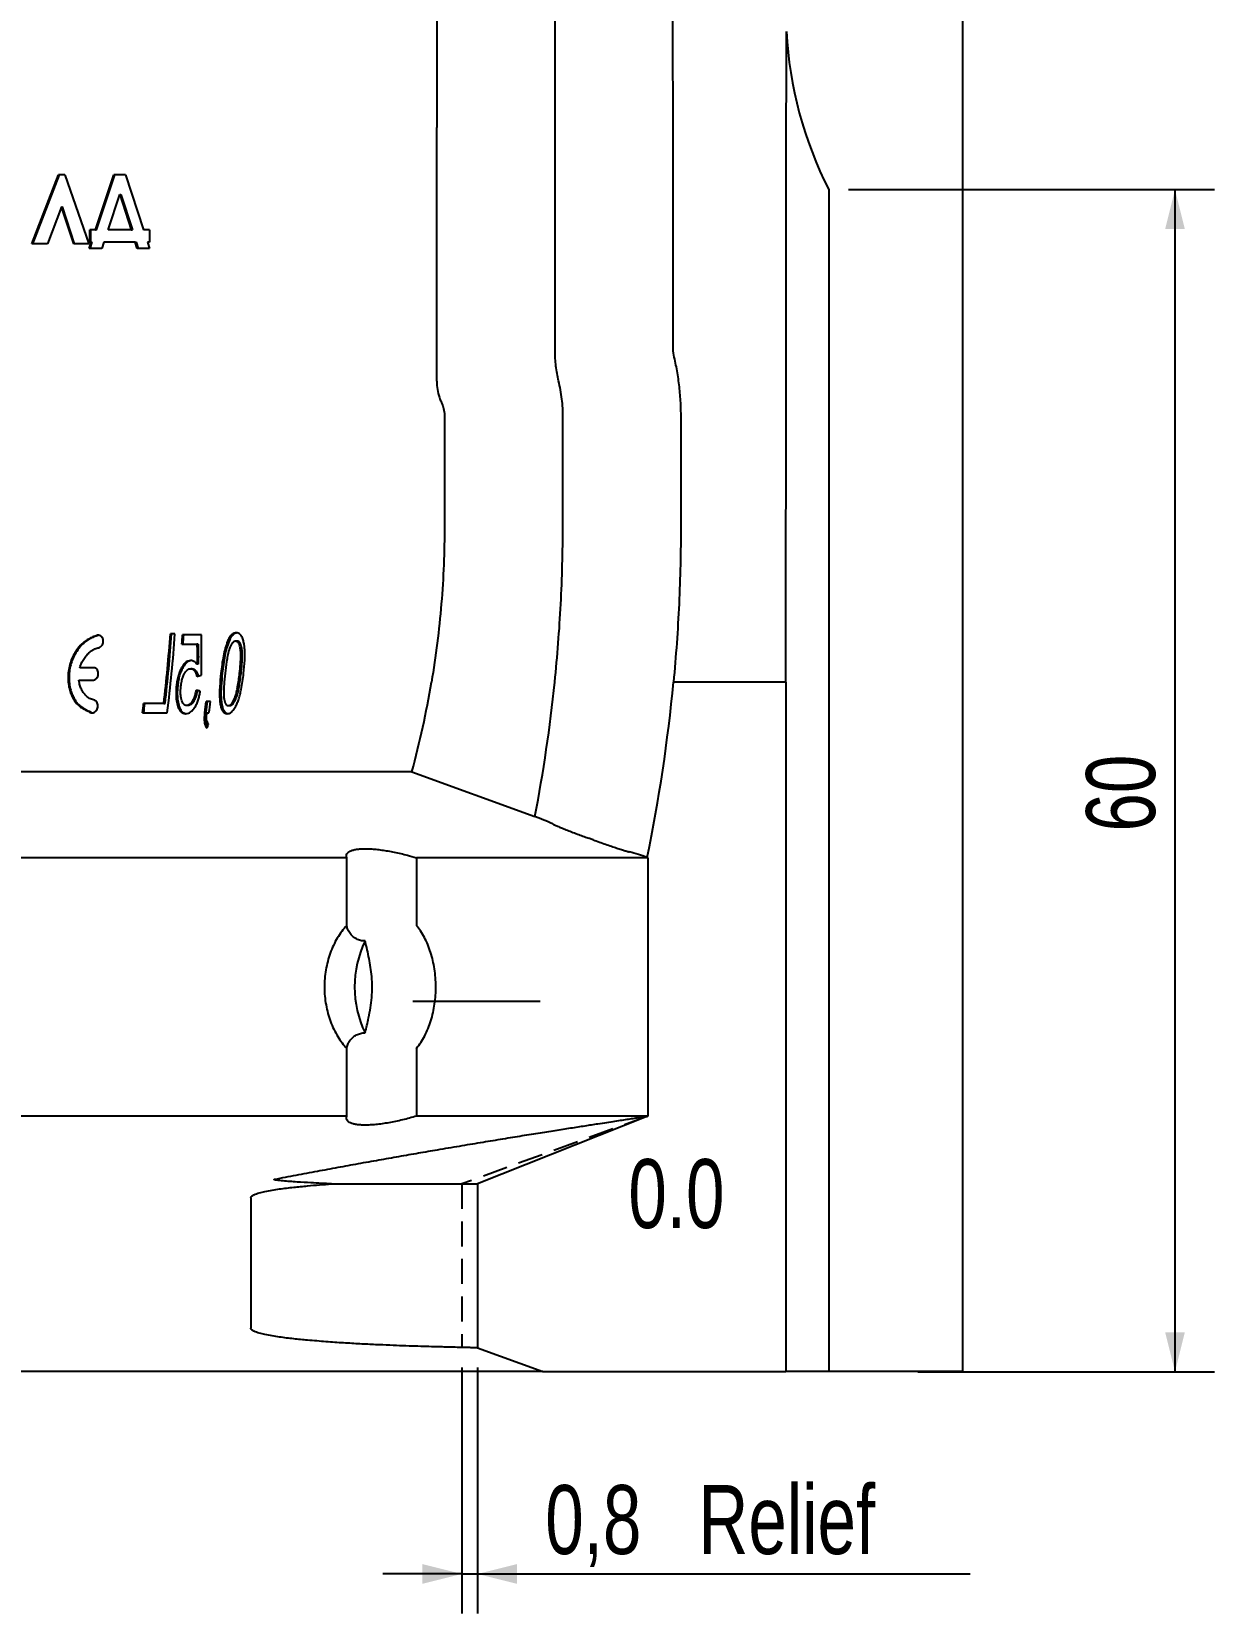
# Model space of a CAD drawing. Header units: millimetres. Extents: x 8 to 862, y 8 to 585.
# Drawn here: x 132.1 to 192.1, y 160.8 to 241.1 of the extents above; entities that cross this region are included whole.
import ezdxf

# ---------------------------------------------------------------- set-up
doc = ezdxf.new("R2010")
doc.units = ezdxf.units.MM
doc.linetypes.add('HIDDEN', pattern=[1.905, 1.27, -0.635])
for name, color, linetype in [('DIMENSIONS', 2, 'Continuous'), ('HIDDEN', 3, 'HIDDEN'), ('TEXT', 2, 'Continuous')]:
    doc.layers.add(name, color=color, linetype=linetype)
doc.layers.add('OUTLINE', color=7, linetype='Continuous', lineweight=25)
doc.styles.add('SLDTEXTSTYLE0', font='TXT', dxfattribs={"width": 0.75})
doc.dimstyles.new('SLDDIMSTYLE2', dxfattribs={"dimtxt": 3.5, "dimasz": 2, "dimexe": 0, "dimexo": 0.0625, "dimgap": 0.875, "dimtad": 1, "dimrnd": 1e-09, "dimzin": 12, "dimdsep": 46, "dimtxsty": 'SLDTEXTSTYLE0', "dimsah": 1, "dimcen": 0.09, "dimadec": 0, "dimazin": 3, "dimtfac": 1, "dimtofl": 0, "dimtmove": 0, "dimatfit": 3, "dimfxl": 0, "dimfrac": 2, "dimtolj": 1, "dimtzin": 12, "dimarcsym": 0})
doc.dimstyles.new('SLDDIMSTYLE21', dxfattribs={"dimtxt": 3.5, "dimasz": 2, "dimexe": 0, "dimexo": 0.0625, "dimgap": 0.875, "dimtad": 1, "dimdec": 1, "dimrnd": 1e-09, "dimdsep": 46, "dimtxsty": 'SLDTEXTSTYLE0', "dimsah": 1, "dimcen": 0.09, "dimadec": 0, "dimazin": 2, "dimtfac": 1, "dimtdec": 1, "dimtmove": 0, "dimatfit": 0, "dimfxl": 0, "dimfrac": 2, "dimtolj": 1, "dimtzin": 12, "dimarcsym": 0})

# ---------------------------------------------------------------- blocks, each defined once
blk = doc.blocks.new('_D_48')
at = {"layer": 'DIMENSIONS'}
for p, q in [((153.909, 173.296), (153.909, 160.818)), ((154.709, 173.296), (154.709, 160.818)), ((153.909, 162.818), (149.909, 162.818)), ((153.909, 162.818), (154.709, 162.818)), ((154.709, 162.818), (179.714, 162.818))]:
    blk.add_line(p, q, dxfattribs=at)
for points in [[(153.909, 162.818), (151.909, 163.318), (151.909, 162.318)], [(154.709, 162.818), (156.709, 162.318), (156.709, 163.318)]]:
    blk.add_solid(points, dxfattribs=at)
at = {"layer": 'DIMENSIONS', "char_height": 3.5, "attachment_point": 1, "style": 'SLDTEXTSTYLE0'}
for s, insert in [('0,8', (158.147, 167.33)), ('Relief', (165.921, 167.33))]:
    blk.add_mtext(s, dxfattribs=dict(at, insert=insert))
blk = doc.blocks.new('_D_56')
at = {"layer": 'DIMENSIONS'}
for p, q in [((173.543, 233.087), (192.115, 233.087)), ((190.115, 233.087), (190.115, 173.087)), ((177.063, 173.087), (192.115, 173.087))]:
    blk.add_line(p, q, dxfattribs=at)
for points in [[(190.115, 233.087), (189.615, 231.087), (190.615, 231.087)], [(190.115, 173.087), (190.615, 175.087), (189.615, 175.087)]]:
    blk.add_solid(points, dxfattribs=at)
at = {"layer": 'DIMENSIONS', "insert": (185.603, 200.501), "char_height": 3.5, "attachment_point": 1, "rotation": 90, "style": 'SLDTEXTSTYLE0'}
blk.add_mtext('60', dxfattribs=at)

msp = doc.modelspace()

# ---------------------------------------------------------------- linework, layer by layer
at = {"layer": 'HIDDEN'}
for p, q in [((163.35918, 186.05678), (153.90918, 182.61726)), ((153.90918, 182.61726), (153.90918, 174.29608))]:
    msp.add_line(p, q, dxfattribs=at)
at = {"layer": 'OUTLINE'}
for p, q in [((179.33425, 429.83342), (179.33425, 173.08726)), ((132.08577, 230.33726), (133.44399, 233.83726)), ((132.12682, 230.33726), (133.48882, 233.83726)), ((133.76032, 233.83726), (133.44399, 233.83726)), ((133.76032, 233.83726), (134.97721, 230.33726)), ((135.31131, 231.05198), (136.24346, 233.83726)), ((135.36134, 231.05198), (136.29609, 233.83726)), ((136.84035, 233.83726), (136.24346, 233.83726)), ((136.84035, 233.83726), (137.74348, 231.05198)), ((152.63416, 223.35935), (152.63412, 234.03726)), ((135.94926, 231.05198), (136.54283, 232.84209)), ((136.54283, 232.84209), (137.12914, 231.05198)), ((136.54283, 232.84209), (136.5963, 232.84209)), ((136.5963, 232.84209), (137.18424, 231.05198)), ((172.543, 233.08726), (172.543, 173.08726)), ((133.59346, 232.20972), (132.87185, 230.33726)), ((134.20721, 230.33726), (133.59346, 232.20972)), ((133.59346, 232.20972), (133.63871, 232.20972)), ((134.25417, 230.33726), (133.63871, 232.20972)), ((135.31131, 231.05198), (135.02983, 231.05198)), ((135.02983, 230.42083), (135.02983, 231.05198)), ((135.07908, 230.42083), (135.07908, 231.05198)), ((135.31131, 231.05198), (135.36134, 231.05198)), ((137.12914, 231.05198), (135.94926, 231.05198)), ((137.12914, 231.05198), (137.18424, 231.05198)), ((138.04721, 231.05198), (137.74348, 231.05198)), ((138.04721, 231.05198), (138.04721, 230.42083)), ((132.87185, 230.33726), (132.08577, 230.33726)), ((134.97721, 230.33726), (134.20721, 230.33726)), ((134.98966, 230.10227), (135.09776, 230.42083)), ((135.63147, 230.10227), (134.98966, 230.10227)), ((135.09776, 230.42083), (135.02983, 230.42083)), ((135.03879, 230.10227), (135.1472, 230.42083)), ((135.09776, 230.42083), (135.1472, 230.42083)), ((135.73828, 230.42083), (135.63147, 230.10227)), ((137.33409, 230.42083), (135.73828, 230.42083)), ((137.43718, 230.10227), (137.33409, 230.42083)), ((137.33409, 230.42083), (137.38976, 230.42083)), ((137.49314, 230.10227), (137.38976, 230.42083)), ((138.04721, 230.10227), (137.43718, 230.10227)), ((137.94557, 230.42083), (138.04721, 230.10227)), ((138.04721, 230.42083), (137.94557, 230.42083)), ((164.62246, 224.90177), (164.63679, 224.78181)), ((153.03417, 221.53726), (153.03418, 216.03726)), ((135.41285, 210.46402), (135.46427, 210.46402)), ((139.34917, 210.53726), (139.11338, 210.53726)), ((140.68851, 210.48531), (139.73481, 210.48531)), ((139.69888, 210.01778), (140.46526, 210.01778)), ((140.53125, 210.01778), (140.46526, 210.01778)), ((142.09153, 210.16713), (142.02116, 210.16713)), ((142.43622, 210.17362), (142.50776, 210.17362)), ((135.2185, 208.82065), (134.52046, 208.82065)), ((140.22025, 208.77102), (140.15459, 208.77102)), ((140.53344, 208.99343), (140.46698, 208.99343)), ((134.47074, 208.18064), (135.16676, 208.18064)), ((170.35918, 208.08726), (164.65699, 208.08726)), ((170.35918, 208.08726), (170.35918, 173.08726)), ((139.48619, 207.89927), (139.4222, 207.89927)), ((135.09374, 206.53726), (135.14584, 206.53726)), ((137.70271, 206.53726), (138.95528, 206.53726)), ((138.78031, 207.00479), (137.7566, 207.00479)), ((138.78031, 207.00479), (138.84296, 207.00479)), ((140.02015, 206.9009), (139.95401, 206.9009)), ((141.15157, 207.10869), (140.93475, 207.10869)), ((140.96738, 206.53726), (141.07523, 206.53726)), ((142.05482, 206.9009), (142.12711, 206.9009)), ((151.37801, 203.53726), (83.34036, 203.53726)), ((151.37801, 203.53726), (157.62191, 201.26466)), ((160.57525, 200.08481), (160.33636, 200.17117)), ((148.06513, 199.17647), (119.86605, 199.17647)), ((148.06513, 195.73361), (148.06513, 199.17647)), ((151.61038, 199.17647), (151.61038, 195.73361)), ((163.35918, 199.17647), (151.61038, 199.17647)), ((163.32639, 199.18841), (163.35918, 199.17647)), ((163.35918, 199.17647), (163.35918, 186.05678)), ((157.88418, 191.8852), (151.42739, 191.8852)), ((148.06513, 186.05678), (148.06513, 189.49963)), ((151.61038, 189.49963), (151.61038, 186.05678)), ((148.06513, 186.05678), (119.86605, 186.05678)), ((163.35918, 186.05678), (151.61038, 186.05678)), ((163.35918, 186.05678), (154.70918, 182.61726)), ((147.28932, 182.61726), (154.70918, 182.61726)), ((154.70918, 182.61726), (154.70918, 174.29608)), ((143.20394, 181.91705), (143.20394, 175.28746)), ((154.70918, 174.29608), (158.0304, 173.08726)), ((158.0304, 173.08726), (76.68797, 173.08726)), ((158.0304, 173.08726), (170.35918, 173.08726)), ((172.543, 173.08726), (170.35918, 173.08726)), ((179.33425, 173.08726), (172.543, 173.08726))]:
    msp.add_line(p, q, dxfattribs=at)
at = {"layer": 'OUTLINE', "flags": 128}
msp.add_lwpolyline([(152.63412, 234.03726), (152.63412, 234.63815), (152.63412, 235.23905), (152.63412, 236.23726)], dxfattribs=at)
at = {"layer": 'OUTLINE'}
for centre, radius, start, end in [((190.35918, 242.17482), 20, 183.0573633, 207.0249267), ((62.97121, 215.93456), 76.33323, 353.2819221, 355.945396), ((62.85974, 215.93569), 76.50628, 353.2963392, 355.9537378), ((64.10705, 215.92707), 75.43491, 352.849522, 355.9027353), ((65.11845, 215.98453), 74.81873, 355.4258346, 355.784924), ((65.05576, 215.98175), 74.94459, 355.4356695, 355.7941512), ((105.03418, 216.03726), 48, 344.9052129, 350.4664561), ((81.06604, 216.03726), 77.96815, 349.0781656, 354.147681), ((81.06604, 216.03726), 83.96815, 348.4245773, 354.5671691), ((59.30896, 215.81019), 78.94029, 353.2540199, 353.595607), ((58.70603, 215.86704), 79.60507, 353.2694183, 353.6081433), ((72.63558, 215.85905), 68.85743, 352.2297342, 352.699142), ((72.59254, 215.85428), 68.96784, 352.2462483, 352.7148872), ((73.46897, 215.85975), 68.246, 352.1487719, 352.632778), ((153.81252, 192.61662), 5.34571, 154.1377575, 205.8622425)]:
    msp.add_arc(centre, radius, start, end, dxfattribs=at)
for centre, ratio, start_param, end_param in [((-9102.11416, 306.46034), 0.26794919, 4.71002918, 4.71301609), ((9425.38252, 306.46034), 0.26794919, 1.57016922, 1.57315612), ((-12409.0284, 306.46034), 0.36397023, 4.70954268, 4.71049809), ((-9101.71416, 306.46034), 0.26794919, 4.7097727, 4.70993184), ((9425.78252, 306.46034), 0.26794919, 1.57325347, 1.57341261)]:
    msp.add_ellipse(centre, major_axis=(0, 34561.72333), ratio=ratio, start_param=start_param, end_param=end_param, dxfattribs=at)
for points, knots in [([(152.63394, 329.35441), (152.63392, 317.59607), (152.63388, 294.07939), (152.634, 263.04033), (152.63408, 243.75963), (152.63412, 236.23726)], [0, 0, 0, 0, 0.37882373, 0.757647859, 1, 1, 1, 1]), ([(158.82583, 223.3803), (158.79819, 223.50435), (158.74291, 223.75246), (158.68799, 224.13175), (158.65227, 224.51515), (158.64803, 224.7729), (158.64591, 224.90177)], [0, 0, 0, 0, 0.2482473, 0.49649165, 0.74824574, 1, 1, 1, 1]), ([(164.63679, 224.78181), (164.69607, 224.5173), (164.81461, 223.98828), (164.93278, 223.17947), (165.01, 222.36185), (165.01975, 221.81212), (165.02463, 221.53726)], [0, 0, 0, 0, 0.24824316, 0.49648859, 0.74824353, 1, 1, 1, 1]), ([(152.63416, 223.35935), (152.64099, 223.22088), (152.65485, 222.93993), (152.74638, 222.5886), (152.8331, 222.38486), (152.86405, 222.31217)], [0, 0, 0, 0, 0.384647021, 0.780449118, 1, 1, 1, 1]), ([(159.04374, 221.53726), (159.04125, 221.69119), (159.03626, 221.99907), (158.99381, 222.46137), (158.92757, 222.92308), (158.85974, 223.22789), (158.82583, 223.3803)], [0, 0, 0, 0, 0.24824606, 0.49648892, 0.74824509, 1, 1, 1, 1]), ([(152.86405, 222.31217), (152.87157, 222.29545), (152.92112, 222.18533), (152.9915, 221.96926), (153.03047, 221.72293), (153.03337, 221.5774), (153.03417, 221.53726)], [0, 0, 0, 0, 0.068858864, 0.453478134, 0.84925983, 1, 1, 1, 1]), ([(153.03418, 216.03726), (153.02631, 215.37399), (153.01058, 214.04744), (152.88077, 212.05668), (152.6795, 210.06721), (152.474, 208.74724), (152.37125, 208.08726)], [0, 0, 0, 0, 0.24913338, 0.49826731, 0.74913375, 1, 1, 1, 1]), ([(158.62782, 208.08726), (158.69109, 208.74707), (158.81764, 210.06668), (158.94258, 212.05315), (159.02402, 214.04362), (159.03467, 215.37271), (159.04, 216.03726)], [0, 0, 0, 0, 0.249673, 0.49934662, 0.74967327, 1, 1, 1, 1]), ([(165.02836, 216.03726), (165.02435, 215.37453), (165.01631, 214.04906), (164.94374, 212.06052), (164.83069, 210.07238), (164.71489, 208.74897), (164.65699, 208.08726)], [0, 0, 0, 0, 0.24971938, 0.49943876, 0.74971949, 1, 1, 1, 1]), ([(135.41285, 210.46402), (135.33488, 210.43795), (135.17888, 210.38576), (134.95055, 210.27967), (134.70905, 210.11848), (134.4741, 209.88181), (134.26657, 209.5911), (134.11113, 209.2832), (133.99961, 208.96479), (133.93271, 208.62644), (133.9138, 208.27641), (133.94514, 207.93172), (134.01668, 207.63427), (134.11227, 207.38647), (134.21942, 207.18581), (134.36297, 206.98933), (134.55556, 206.81848), (134.80813, 206.66661), (134.99174, 206.58345), (135.09374, 206.53726)], [0, 0, 0, 0, 0.0510436, 0.10212914, 0.15279392, 0.22247515, 0.29222659, 0.35259173, 0.41296797, 0.47765093, 0.54235671, 0.60772277, 0.67309176, 0.71875762, 0.76457457, 0.81013106, 0.86840563, 0.92689328, 1, 1, 1, 1]), ([(135.46427, 210.46402), (135.38583, 210.43785), (135.22888, 210.38548), (134.99918, 210.27881), (134.75652, 210.11681), (134.52068, 209.87911), (134.31272, 209.58742), (134.15725, 209.27866), (134.04614, 208.9599), (133.97992, 208.62161), (133.96178, 208.27222), (133.99383, 207.92842), (134.06586, 207.63195), (134.16177, 207.38503), (134.2691, 207.18515), (134.41278, 206.9893), (134.6054, 206.81891), (134.8587, 206.66688), (135.04308, 206.58365), (135.14584, 206.53726)], [0, 0, 0, 0, 0.05128727, 0.10261745, 0.15352283, 0.22336034, 0.29326469, 0.35365714, 0.41405875, 0.4785723, 0.54310762, 0.60823375, 0.67336286, 0.71886683, 0.76451997, 0.80991604, 0.8680921, 0.92648017, 1, 1, 1, 1]), ([(135.47376, 209.83574), (135.50517, 209.84722), (135.56541, 209.86924), (135.63809, 209.94374), (135.68842, 210.03645), (135.71248, 210.14494), (135.70509, 210.25667), (135.66541, 210.35665), (135.59898, 210.43061), (135.51597, 210.46938), (135.45124, 210.4717), (135.41777, 210.46501), (135.41285, 210.46402)], [0, 0, 0, 0, 0.11308551, 0.21684917, 0.32303027, 0.43414057, 0.54893495, 0.66329097, 0.77488, 0.8810562, 0.98252591, 1, 1, 1, 1]), ([(140.68717, 208.4358), (140.69121, 208.77659), (140.69728, 209.28784), (140.69492, 209.97159), (140.69065, 210.31406), (140.68851, 210.48531)], [0, 0, 0, 0, 0.49987533, 0.74992202, 1, 1, 1, 1]), ([(142.46133, 210.5892), (142.43835, 210.58721), (142.39251, 210.58325), (142.32196, 210.5592), (142.25365, 210.51339), (142.18419, 210.4459), (142.11823, 210.35692), (142.06375, 210.25953), (142.03369, 210.19431), (142.02116, 210.16713)], [0, 0, 0, 0, 0.12906671, 0.25756936, 0.39516643, 0.53295996, 0.70482076, 0.87697585, 1, 1, 1, 1]), ([(142.50102, 210.58513), (142.48863, 210.58391), (142.45336, 210.58045), (142.39327, 210.55906), (142.32464, 210.51358), (142.25483, 210.44582), (142.18865, 210.3567), (142.1341, 210.25935), (142.10403, 210.1942), (142.09153, 210.16713)], [0, 0, 0, 0, 0.07388464, 0.21023235, 0.35713674, 0.50425101, 0.68691963, 0.86989825, 1, 1, 1, 1]), ([(142.83441, 208.53564), (142.85634, 208.75626), (142.88853, 209.07994), (142.89741, 209.50476), (142.88682, 209.78444), (142.85847, 210.03345), (142.81093, 210.24502), (142.73685, 210.42326), (142.63068, 210.54793), (142.5313, 210.58508), (142.47365, 210.58848), (142.46133, 210.5892)], [0, 0, 0, 0, 0.27505523, 0.40354995, 0.53194696, 0.6290223, 0.72583767, 0.81901442, 0.89842683, 0.97829204, 1, 1, 1, 1]), ([(134.52046, 208.82065), (134.54538, 208.89785), (134.59522, 209.05223), (134.70975, 209.26451), (134.85032, 209.45313), (135.01162, 209.60971), (135.18868, 209.72974), (135.34445, 209.80135), (135.44099, 209.82702), (135.47376, 209.83574)], [0, 0, 0, 0, 0.15911917, 0.31820631, 0.47405963, 0.6298636, 0.77711544, 0.92435044, 1, 1, 1, 1]), ([(140.46526, 210.01778), (140.46596, 209.93232), (140.46771, 209.71867), (140.46864, 209.37714), (140.46754, 209.12134), (140.46698, 208.99343)], [0, 0, 0, 0, 0.24998661, 0.62497762, 1, 1, 1, 1]), ([(140.53125, 210.01778), (140.53199, 209.93232), (140.53383, 209.71867), (140.53491, 209.37714), (140.53393, 209.12134), (140.53344, 208.99343)], [0, 0, 0, 0, 0.249987774, 0.624979003, 1, 1, 1, 1]), ([(142.02116, 210.16713), (141.97723, 210.04893), (141.88821, 209.80948), (141.80319, 209.40768), (141.73273, 208.98206), (141.69826, 208.6847), (141.68099, 208.53564)], [0, 0, 0, 0, 0.22820109, 0.4623144, 0.73046278, 1, 1, 1, 1]), ([(142.09153, 210.16713), (142.04764, 210.04933), (141.95873, 209.81068), (141.87356, 209.40928), (141.80297, 208.98326), (141.76846, 208.6851), (141.75117, 208.53564)], [0, 0, 0, 0, 0.2275249, 0.46094799, 0.7297695, 1, 1, 1, 1]), ([(142.43622, 210.17362), (142.41232, 210.17084), (142.35932, 210.16465), (142.27359, 210.0966), (142.1961, 209.98295), (142.12998, 209.84184), (142.06612, 209.65033), (142.0139, 209.40826), (141.95175, 209.02282), (141.91771, 208.73215), (141.89489, 208.53726)], [0, 0, 0, 0, 0.0533879, 0.11838031, 0.20417649, 0.28931281, 0.37453572, 0.52930843, 0.68441542, 1, 1, 1, 1]), ([(142.62893, 208.53726), (142.64506, 208.69218), (142.67734, 209.00215), (142.69651, 209.39116), (142.6867, 209.69952), (142.65379, 209.89414), (142.6013, 210.04394), (142.54115, 210.13609), (142.47884, 210.17114), (142.44573, 210.17307), (142.43622, 210.17362)], [0, 0, 0, 0, 0.25366904, 0.50754936, 0.63643871, 0.76462386, 0.84370564, 0.92358227, 0.97804306, 1, 1, 1, 1]), ([(142.70185, 208.53726), (142.71795, 208.69229), (142.75016, 209.00249), (142.76921, 209.3918), (142.75909, 209.70034), (142.72587, 209.89501), (142.67303, 210.0447), (142.61247, 210.13669), (142.55005, 210.17118), (142.51705, 210.17309), (142.50776, 210.17362)], [0, 0, 0, 0, 0.25373859, 0.50768219, 0.63662757, 0.76485872, 0.84395975, 0.92386706, 0.97855854, 1, 1, 1, 1]), ([(135.16676, 208.18064), (135.19983, 208.18505), (135.26179, 208.19331), (135.34399, 208.2513), (135.40704, 208.33039), (135.44897, 208.43079), (135.46237, 208.54278), (135.44296, 208.65264), (135.39207, 208.74389), (135.31749, 208.80297), (135.25519, 208.81965), (135.22235, 208.82054), (135.2185, 208.82064)], [0, 0, 0, 0, 0.1151004, 0.21568615, 0.3183776, 0.42711396, 0.54186196, 0.65818077, 0.7741107, 0.88346382, 0.98633501, 1, 1, 1, 1]), ([(140.13548, 209.18661), (140.08831, 209.1806), (140.01523, 209.17128), (139.92188, 209.11305), (139.84374, 209.04476), (139.76373, 208.95046), (139.67393, 208.81215), (139.58996, 208.63904), (139.51302, 208.41615), (139.45764, 208.16743), (139.43402, 207.98873), (139.4222, 207.89927)], [0, 0, 0, 0, 0.109816509, 0.170139951, 0.230616375, 0.319753791, 0.409030497, 0.540306245, 0.671744457, 0.835689136, 1, 1, 1, 1]), ([(140.17557, 209.18083), (140.13698, 209.17569), (140.07238, 209.16707), (139.98688, 209.11301), (139.90835, 209.04484), (139.82809, 208.95031), (139.73814, 208.81208), (139.65411, 208.63913), (139.57707, 208.4164), (139.52162, 208.16763), (139.49801, 207.98879), (139.48619, 207.89927)], [0, 0, 0, 0, 0.09165729, 0.15348456, 0.21546917, 0.30648388, 0.39763898, 0.53131008, 0.66514397, 0.83238431, 1, 1, 1, 1]), ([(139.64928, 207.87654), (139.66094, 207.96455), (139.68119, 208.1174), (139.7389, 208.33106), (139.81327, 208.50641), (139.90775, 208.64668), (140.01667, 208.74251), (140.10211, 208.76773), (140.14736, 208.77057), (140.15459, 208.77102)], [0, 0, 0, 0, 0.22951483, 0.39861222, 0.56691328, 0.72028461, 0.84756912, 0.975657, 1, 1, 1, 1]), ([(140.46698, 208.99343), (140.44001, 209.02614), (140.39363, 209.08236), (140.3134, 209.14079), (140.23061, 209.17885), (140.16853, 209.18391), (140.13548, 209.18661)], [0, 0, 0, 0, 0.30266094, 0.52031976, 0.74460184, 1, 1, 1, 1]), ([(140.15459, 208.77102), (140.18646, 208.76663), (140.25312, 208.75745), (140.34498, 208.67542), (140.41946, 208.54697), (140.44516, 208.43278), (140.45781, 208.37654)], [0, 0, 0, 0, 0.19762103, 0.41330724, 0.71110892, 1, 1, 1, 1]), ([(140.22025, 208.77102), (140.25212, 208.76666), (140.31899, 208.75752), (140.41113, 208.67544), (140.48376, 208.55174), (140.50857, 208.44319), (140.52013, 208.3926)], [0, 0, 0, 0, 0.20304068, 0.42592204, 0.73245917, 1, 1, 1, 1]), ([(135.25566, 207.16554), (135.18843, 207.18723), (135.05395, 207.23063), (134.88521, 207.34741), (134.74765, 207.48788), (134.63727, 207.64758), (134.55096, 207.83176), (134.49585, 208.01319), (134.47794, 208.13266), (134.47075, 208.18065)], [0, 0, 0, 0, 0.16428717, 0.32863803, 0.46733345, 0.60606267, 0.75350138, 0.90098162, 1, 1, 1, 1]), ([(140.45781, 208.37654), (140.47785, 208.3817), (140.51792, 208.39203), (140.59443, 208.41178), (140.65076, 208.42637), (140.68717, 208.4358)], [0, 0, 0, 0, 0.26127626, 0.52254404, 1, 1, 1, 1]), ([(141.68099, 208.53564), (141.65884, 208.31103), (141.62647, 207.98274), (141.61055, 207.55466), (141.61497, 207.27562), (141.63624, 207.02807), (141.67599, 206.82072), (141.73357, 206.66709), (141.80097, 206.57298), (141.86153, 206.52019), (141.93101, 206.49248), (141.97917, 206.4877), (142.00331, 206.48531)], [0, 0, 0, 0, 0.28010618, 0.40940962, 0.53860635, 0.63569043, 0.73251849, 0.82280327, 0.86871728, 0.91453848, 0.95715913, 1, 1, 1, 1]), ([(141.75117, 208.53564), (141.72909, 208.31108), (141.69684, 207.98309), (141.68114, 207.55555), (141.68567, 207.2766), (141.70712, 207.02855), (141.74723, 206.82056), (141.80523, 206.66692), (141.87273, 206.5729), (141.93351, 206.5206), (141.99174, 206.49601), (142.0281, 206.49188), (142.04042, 206.49048)], [0, 0, 0, 0, 0.28590493, 0.41760044, 0.54919169, 0.64881136, 0.7481659, 0.84030813, 0.88715972, 0.93391754, 0.97762252, 1, 1, 1, 1]), ([(141.89489, 208.53726), (141.8744, 208.34009), (141.84551, 208.0621), (141.82385, 207.70531), (141.82006, 207.49151), (141.8301, 207.30688), (141.8559, 207.15617), (141.89575, 207.02885), (141.95016, 206.9443), (142.00493, 206.90504), (142.04033, 206.9021), (142.05482, 206.9009)], [0, 0, 0, 0, 0.32175584, 0.45364443, 0.58541608, 0.67521371, 0.76482342, 0.85236102, 0.91846251, 0.96663231, 1, 1, 1, 1]), ([(142.00331, 206.48531), (142.02536, 206.48743), (142.06935, 206.49167), (142.15834, 206.52302), (142.25149, 206.59845), (142.3397, 206.70647), (142.42491, 206.84047), (142.5108, 207.01542), (142.59107, 207.23815), (142.65603, 207.47436), (142.72239, 207.77298), (142.78341, 208.12713), (142.8174, 208.39944), (142.83441, 208.53564)], [0, 0, 0, 0, 0.03817247, 0.07615073, 0.15257466, 0.20774098, 0.26306302, 0.35753822, 0.45222343, 0.55586468, 0.6595907, 0.8297386, 1, 1, 1, 1]), ([(142.05482, 206.9009), (142.07848, 206.90408), (142.12805, 206.91076), (142.21184, 206.97378), (142.28977, 207.08023), (142.35985, 207.21459), (142.42629, 207.38824), (142.482, 207.60146), (142.53711, 207.88043), (142.58714, 208.19262), (142.615, 208.42237), (142.62893, 208.53726)], [0, 0, 0, 0, 0.052526946, 0.110024071, 0.194062361, 0.276059155, 0.358144292, 0.492722759, 0.627593879, 0.813765429, 1, 1, 1, 1]), ([(142.12711, 206.9009), (142.15076, 206.90406), (142.20045, 206.91071), (142.28449, 206.9737), (142.36263, 207.08024), (142.43279, 207.21454), (142.49916, 207.38774), (142.55476, 207.60022), (142.60988, 207.87887), (142.65999, 208.19148), (142.6879, 208.42198), (142.70185, 208.53726)], [0, 0, 0, 0, 0.052497733, 0.110280672, 0.194448552, 0.276350307, 0.358335065, 0.492292564, 0.626543526, 0.813237023, 1, 1, 1, 1]), ([(135.09374, 206.53726), (135.12555, 206.53397), (135.18488, 206.52783), (135.27194, 206.56568), (135.34432, 206.62775), (135.40141, 206.71474), (135.43585, 206.82066), (135.44016, 206.93489), (135.41064, 207.0411), (135.35068, 207.12176), (135.29234, 207.1554), (135.2598, 207.1644), (135.25566, 207.16554)], [0, 0, 0, 0, 0.11310675, 0.2109041, 0.30910832, 0.41349155, 0.52573915, 0.64345802, 0.76303699, 0.87793583, 0.98446636, 1, 1, 1, 1]), ([(139.4222, 207.89927), (139.4159, 207.82632), (139.40331, 207.68048), (139.39806, 207.42792), (139.42092, 207.14667), (139.48267, 206.87412), (139.56578, 206.68596), (139.65088, 206.58154), (139.72599, 206.52377), (139.81019, 206.493), (139.86799, 206.48788), (139.89695, 206.48531)], [0, 0, 0, 0, 0.121328932, 0.242539396, 0.422649437, 0.602364223, 0.737138456, 0.80565359, 0.874029076, 0.93688666, 1, 1, 1, 1]), ([(139.48619, 207.89927), (139.47992, 207.8264), (139.46738, 207.68073), (139.46225, 207.4285), (139.48524, 207.1477), (139.54713, 206.87516), (139.63044, 206.68681), (139.7159, 206.58183), (139.79147, 206.52428), (139.86325, 206.49664), (139.90794, 206.49213), (139.92372, 206.49054)], [0, 0, 0, 0, 0.12468818, 0.24925137, 0.43426381, 0.61887356, 0.75810441, 0.82889048, 0.89952925, 0.96452318, 1, 1, 1, 1]), ([(139.95401, 206.9009), (139.92192, 206.90521), (139.85535, 206.91415), (139.76356, 207.00071), (139.69902, 207.12808), (139.6564, 207.27807), (139.63237, 207.44725), (139.62853, 207.64828), (139.64235, 207.80038), (139.64928, 207.87654)], [0, 0, 0, 0, 0.10289081, 0.21341112, 0.37633832, 0.50147331, 0.62690379, 0.81317036, 1, 1, 1, 1]), ([(139.89695, 206.48531), (139.94554, 206.49029), (140.02383, 206.49832), (140.12808, 206.55719), (140.21442, 206.62748), (140.29792, 206.72181), (140.38799, 206.85453), (140.47155, 207.02198), (140.54316, 207.2198), (140.59599, 207.42316), (140.62077, 207.5598), (140.63317, 207.62817)], [0, 0, 0, 0, 0.12169846, 0.19607798, 0.27058303, 0.36342424, 0.45640642, 0.5928595, 0.72961221, 0.86470788, 1, 1, 1, 1]), ([(140.41732, 207.68012), (140.40209, 207.60682), (140.37167, 207.46047), (140.31268, 207.27918), (140.2472, 207.14046), (140.18169, 207.03894), (140.10578, 206.95723), (140.02498, 206.90831), (139.976, 206.90319), (139.95401, 206.9009)], [0, 0, 0, 0, 0.22225745, 0.44379778, 0.56237827, 0.68072368, 0.81204414, 0.91558301, 1, 1, 1, 1]), ([(140.48086, 207.66486), (140.46665, 207.59667), (140.4372, 207.45544), (140.37958, 207.27913), (140.314, 207.14035), (140.24826, 207.03875), (140.17209, 206.957), (140.09111, 206.90826), (140.0421, 206.90318), (140.02015, 206.9009)], [0, 0, 0, 0, 0.20985376, 0.43467891, 0.55519231, 0.67546393, 0.80911503, 0.91446991, 1, 1, 1, 1]), ([(140.63317, 207.62817), (140.61436, 207.63271), (140.57674, 207.6418), (140.50486, 207.65911), (140.45163, 207.67189), (140.41732, 207.68012)], [0, 0, 0, 0, 0.26230487, 0.52461273, 1, 1, 1, 1]), ([(140.86077, 206.54943), (140.85125, 206.4716), (140.8352, 206.34046), (140.83093, 206.15824), (140.84455, 206.02082), (140.87363, 205.90825), (140.91142, 205.82252), (140.94654, 205.77877), (140.96318, 205.75804)], [0, 0, 0, 0, 0.26598619, 0.44820678, 0.62980905, 0.75769734, 0.88517423, 1, 1, 1, 1]), ([(140.9298, 206.54943), (140.92029, 206.47158), (140.90427, 206.34049), (140.90025, 206.15856), (140.91359, 206.02088), (140.94371, 205.90949), (140.96872, 205.84518), (140.98806, 205.81931), (140.98958, 205.81728)], [0, 0, 0, 0, 0.29698553, 0.50012318, 0.70258186, 0.84544714, 0.98786562, 1, 1, 1, 1]), ([(141.05523, 205.96501), (141.03257, 205.99127), (140.9858, 206.04544), (140.95453, 206.1624), (140.94688, 206.28381), (140.95275, 206.40745), (140.9623, 206.49218), (140.96738, 206.53726)], [0, 0, 0, 0, 0.20421132, 0.421261287, 0.605350616, 0.790026145, 1, 1, 1, 1]), ([(140.96318, 205.75804), (140.97856, 205.79253), (141.00162, 205.84426), (141.03228, 205.91326), (141.04758, 205.94776), (141.05523, 205.96501)], [0, 0, 0, 0, 0.500005246, 0.7500208, 1, 1, 1, 1]), ([(158.50876, 200.88725), (158.3623, 200.9564), (158.06936, 201.09471), (157.77107, 201.20801), (157.62191, 201.26466)], [0, 0, 0, 0, 0.49995166, 1, 1, 1, 1]), ([(158.50876, 200.88725), (158.54098, 200.87215), (158.60542, 200.84196), (158.76424, 200.77411), (158.96428, 200.69194), (159.20373, 200.59656), (159.47637, 200.49075), (159.7628, 200.38211), (160.05215, 200.27449), (160.24162, 200.20561), (160.33636, 200.17117)], [0, 0, 0, 0, 0.12807003, 0.25614964, 0.38419217, 0.51224311, 0.64161063, 0.77098213, 0.88549109, 1, 1, 1, 1]), ([(160.57525, 200.08481), (160.68277, 200.04616), (160.89844, 199.96864), (161.21388, 199.85827), (161.51174, 199.75607), (161.7819, 199.66565), (162.01734, 199.58893), (162.20957, 199.52857), (162.34443, 199.48831), (162.39891, 199.47385), (162.42146, 199.46787)], [0, 0, 0, 0, 0.13027229, 0.26129038, 0.39230115, 0.5221997, 0.65209237, 0.78064554, 0.90919571, 1, 1, 1, 1]), ([(148.06513, 199.17647), (148.05765, 199.21018), (148.04265, 199.27771), (148.06926, 199.36735), (148.13228, 199.44688), (148.23696, 199.51359), (148.38033, 199.56681), (148.55854, 199.60476), (148.76897, 199.62674), (149.00584, 199.63376), (149.26654, 199.62611), (149.54739, 199.60387), (149.84301, 199.56867), (150.15442, 199.52065), (150.47831, 199.46005), (150.81036, 199.38802), (151.19003, 199.29592), (151.45565, 199.22044), (151.61038, 199.17647)], [0, 0, 0, 0, 0.06327517, 0.12673534, 0.18999055, 0.25345599, 0.31713566, 0.38058337, 0.44117789, 0.50197885, 0.56257129, 0.62115988, 0.67993417, 0.73853303, 0.79797143, 0.85758853, 0.91704376, 1, 1, 1, 1]), ([(163.32639, 199.18841), (163.17682, 199.24082), (162.87766, 199.34566), (162.57353, 199.42713), (162.42146, 199.46787)], [0, 0, 0, 0, 0.49995733, 1, 1, 1, 1]), ([(148.06513, 195.73361), (147.98023, 195.63584), (147.81016, 195.44), (147.58639, 195.1004), (147.38941, 194.73257), (147.22542, 194.33648), (147.09525, 193.91911), (147.00104, 193.48551), (146.94565, 193.04091), (146.92839, 192.59139), (146.94947, 192.14248), (147.00995, 191.70015), (147.10722, 191.26972), (147.24, 190.85583), (147.40741, 190.46425), (147.60616, 190.10004), (147.82511, 189.77402), (147.98755, 189.58832), (148.06513, 189.49963)], [0, 0, 0, 0, 0.0629023, 0.12600441, 0.18890577, 0.25181299, 0.31492161, 0.37782854, 0.4406061, 0.50358444, 0.56636282, 0.62897078, 0.69177806, 0.7543868, 0.81708507, 0.87998188, 0.94267982, 1, 1, 1, 1]), ([(149.00221, 194.94847), (148.92157, 194.95371), (148.75764, 194.96438), (148.57671, 195.03717), (148.4399, 195.12334), (148.30402, 195.2415), (148.18971, 195.39404), (148.10344, 195.57357), (148.07794, 195.68013), (148.06513, 195.73361)], [0, 0, 0, 0, 0.1471902, 0.29918399, 0.40014684, 0.50114666, 0.70843251, 0.85366721, 1, 1, 1, 1]), ([(151.61038, 189.49963), (151.68614, 189.5974), (151.83791, 189.79324), (152.03392, 190.13284), (152.20464, 190.50068), (152.3452, 190.89676), (152.45584, 191.31413), (152.53533, 191.74774), (152.58198, 192.19233), (152.59645, 192.64186), (152.5787, 193.09076), (152.52789, 193.53309), (152.44571, 193.96352), (152.33273, 194.37742), (152.18912, 194.76899), (152.0167, 195.1332), (151.82467, 195.45922), (151.67965, 195.64492), (151.61038, 195.73361)], [0, 0, 0, 0, 0.06290217, 0.12600428, 0.18890575, 0.25181298, 0.31492161, 0.37782849, 0.44060608, 0.50358547, 0.56636281, 0.62897078, 0.69177806, 0.75438782, 0.81708512, 0.87998194, 0.94268065, 1, 1, 1, 1]), ([(149.00221, 190.28478), (149.0636, 190.53863), (149.16494, 190.95767), (149.27655, 191.5568), (149.34347, 192.07872), (149.36712, 192.61299), (149.34499, 193.1266), (149.28617, 193.60818), (149.20644, 194.05922), (149.11014, 194.50634), (149.03819, 194.80108), (149.00221, 194.94847)], [0, 0, 0, 0, 0.167857488, 0.277087104, 0.386259346, 0.499222118, 0.612183764, 0.708394367, 0.804640758, 0.902313052, 1, 1, 1, 1]), ([(148.06513, 189.49963), (148.08198, 189.56656), (148.11242, 189.68754), (148.20398, 189.85855), (148.318, 190.00563), (148.46679, 190.13438), (148.65288, 190.23201), (148.83739, 190.27943), (148.96155, 190.28346), (149.00221, 190.28478)], [0, 0, 0, 0, 0.18301638, 0.33080435, 0.47887685, 0.62639874, 0.77674715, 0.92687441, 1, 1, 1, 1]), ([(144.42475, 182.85674), (144.7866, 182.92654), (145.51067, 183.06622), (146.57841, 183.26731), (147.62989, 183.46217), (148.67303, 183.6522), (149.70543, 183.83727), (150.72444, 184.01713), (151.71635, 184.18964), (152.74405, 184.3659), (153.79778, 184.54404), (154.86607, 184.72203), (155.89228, 184.89066), (156.87118, 185.0495), (157.7984, 185.19817), (158.65967, 185.33478), (159.45248, 185.45931), (160.17574, 185.57191), (160.77982, 185.66521), (161.28004, 185.74202), (161.69215, 185.80497), (162.0604, 185.86099), (162.39174, 185.9112), (162.68156, 185.95497), (162.92551, 185.99172), (163.11803, 186.02062), (163.25587, 186.0413), (163.34296, 186.05435), (163.35378, 186.05597), (163.35918, 186.05678)], [0, 0, 0, 0, 0.03357439, 0.06718252, 0.10079112, 0.13436597, 0.169072, 0.20381444, 0.23855725, 0.27326371, 0.31504559, 0.35685888, 0.39864118, 0.4415916, 0.48457558, 0.52752632, 0.5701012, 0.61270841, 0.65528352, 0.68811836, 0.72098252, 0.75384675, 0.78668172, 0.82189499, 0.85712623, 0.89233952, 0.92822002, 0.9641195, 1, 1, 1, 1]), ([(151.61038, 186.05678), (151.49257, 186.02307), (151.25661, 185.95555), (150.89929, 185.86589), (150.54424, 185.78636), (150.19572, 185.71965), (149.85856, 185.66644), (149.54256, 185.62848), (149.25241, 185.6065), (148.99009, 185.59948), (148.75718, 185.60713), (148.55689, 185.62937), (148.3891, 185.66457), (148.25259, 185.7126), (148.15001, 185.77319), (148.08224, 185.84524), (148.04173, 185.93732), (148.05652, 186.01281), (148.06513, 186.05678)], [0, 0, 0, 0, 0.06327573, 0.12673552, 0.18999069, 0.25345678, 0.31713628, 0.38058339, 0.44117876, 0.50197877, 0.56257117, 0.62115972, 0.67993397, 0.73853292, 0.79797187, 0.85758858, 0.91704347, 1, 1, 1, 1]), ([(143.20394, 181.91705), (143.20449, 181.92352), (143.20577, 181.93848), (143.21843, 181.96496), (143.26346, 182.01601), (143.40456, 182.0911), (143.63046, 182.16895), (144.07103, 182.26353), (144.65771, 182.36915), (145.38014, 182.45405), (146.05887, 182.51798), (146.6969, 182.57397), (147.09185, 182.60283), (147.28932, 182.61726)], [0, 0, 0, 0, 0.00317658, 0.00735427, 0.01507099, 0.04197691, 0.10672723, 0.17168239, 0.34349219, 0.51545688, 0.68738739, 0.8436932, 1, 1, 1, 1]), ([(147.28932, 182.61726), (146.94763, 182.63496), (146.38273, 182.66424), (145.54679, 182.7123), (144.95805, 182.75557), (144.57619, 182.79321), (144.43034, 182.81733), (144.39038, 182.8306), (144.38189, 182.83808), (144.38457, 182.8431), (144.38797, 182.84578), (144.39345, 182.84849), (144.40236, 182.85163), (144.41321, 182.85441), (144.42116, 182.85602), (144.42475, 182.85674)], [0, 0, 0, 0, 0.35690389, 0.59003861, 0.82317798, 0.93262888, 0.96997201, 0.98268077, 0.98908764, 0.99071855, 0.9920733, 0.9934337, 0.9950279, 0.99775763, 1, 1, 1, 1]), ([(152.64853, 174.34778), (152.46956, 174.35243), (152.12504, 174.36138), (151.54168, 174.37882), (150.92522, 174.39955), (150.25655, 174.42511), (149.53152, 174.45693), (148.74871, 174.49512), (147.90825, 174.54292), (147.01934, 174.60355), (146.1716, 174.67582), (145.38007, 174.75049), (144.65773, 174.83535), (144.07102, 174.94098), (143.63046, 175.03557), (143.40456, 175.11342), (143.26346, 175.18851), (143.21843, 175.23955), (143.20577, 175.26603), (143.20449, 175.281), (143.20394, 175.28746)], [0, 0, 0, 0, 0.08895793, 0.17124402, 0.25359873, 0.33595317, 0.41823876, 0.50284625, 0.58753096, 0.67221193, 0.75681428, 0.81764031, 0.87847843, 0.93926175, 0.96224176, 0.9851493, 0.99466814, 0.99739819, 0.99887618, 1, 1, 1, 1]), ([(154.70918, 174.29608), (154.70198, 174.29626), (154.68758, 174.29662), (154.57164, 174.29953), (154.38582, 174.30418), (154.12137, 174.31081), (153.77989, 174.31936), (153.40456, 174.32879), (153.02458, 174.33832), (152.77392, 174.34462), (152.64853, 174.34778)], [0, 0, 0, 0, 0.13375925, 0.26759027, 0.4013495, 0.53777862, 0.67428387, 0.81071299, 0.90530577, 1, 1, 1, 1])]:
    msp.add_open_spline(points, degree=3, knots=knots, dxfattribs=at)

# ---------------------------------------------------------------- texts
at = {"layer": 'TEXT', "insert": (162.36723, 183.87696), "char_height": 3.5, "attachment_point": 1, "style": 'SLDTEXTSTYLE0'}
msp.add_mtext('0.0', dxfattribs=at)

# ---------------------------------------------------------------- dimensions: what is measured, and where the dimension line sits
at = {"layer": 'DIMENSIONS'}
dim = msp.add_linear_dim(base=(190.11489, 173.08726), p1=(172.543, 233.08726), p2=(176.06286, 173.08726), angle=90, dimstyle='SLDDIMSTYLE2', dxfattribs=at)
dim.commit()
dim.dimension.update_dxf_attribs({"geometry": '_D_56', "text_midpoint": (190.11489, 203.08726), "dimtype": 160})
dim = msp.add_linear_dim(base=(154.70918, 162.81846), p1=(153.90918, 174.29608), p2=(154.70918, 174.29608), text='<> Relief', dimstyle='SLDDIMSTYLE21', dxfattribs=at)
dim.commit()
dim.dimension.update_dxf_attribs({"geometry": '_D_48', "text_midpoint": (168.13687, 162.81846), "dimtype": 160})

doc.saveas('drawing.dxf')
